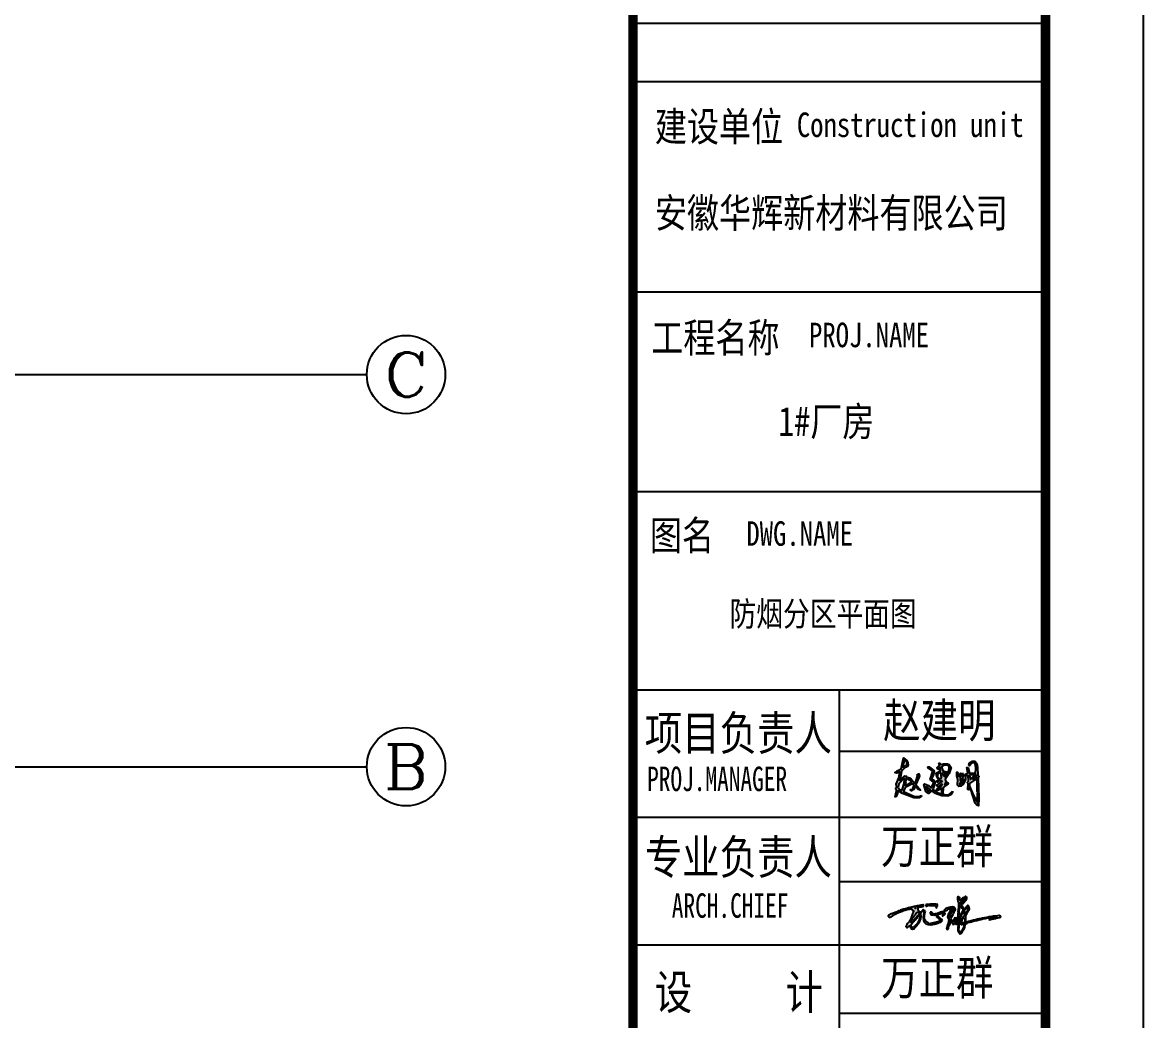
# Model space of a CAD drawing. Extents: x -266287 to 275962, y -324567 to 363765.
# Drawn here: x -94644 to -71765, y -303747 to -283382 of the extents above; entities that cross this region are included whole.
import ezdxf
from ezdxf.enums import TextEntityAlignment as Align

# ---------------------------------------------------------------- set-up
doc = ezdxf.new("R2010")
doc.units = 0
doc.header["$LTSCALE"] = 1000
doc.linetypes.add('LENGSHUI', pattern=[22, 20, -1, 0, -1])
doc.layers.get('0').update_dxf_attribs({"linetype": 'CONTINUOUS'})
for name, color, linetype in [('0-TK', 4, 'CONTINUOUS'), ('00签名', 7, 'LENGSHUI'), ('AXIS', 3, 'CONTINUOUS'), ('AXIS_TEXT', 7, 'CONTINUOUS'), ('PUB_TITLE', 4, 'CONTINUOUS')]:
    doc.layers.add(name, color=color, linetype=linetype)
doc.styles.add('-黑体', font='simhei.ttf', dxfattribs={"width": 0.8})
doc.styles.add('_TCH_AXIS', font='COMPLEX', dxfattribs={"bigfont": 'GBCBIG'})
doc.styles.add('COMPLEX', font='COMPLEX')

# ---------------------------------------------------------------- blocks, each defined once
blk = doc.blocks.new('_AXISO')
blk.add_circle((0, 0), 0.5)
at = {"layer": 'AXIS_TEXT', "style": 'COMPLEX', "width": 1.041667}
blk.add_attdef('A', text='', height=0.56, dxfattribs=at).set_placement((-0.25, -0.28), (0.25, -0.28), align=Align.FIT)
blk = doc.blocks.new('WZQ')
h = blk.add_hatch(color=256)
h.paths.add_polyline_path([(11296, 18321), (11272, 18339), (11273, 18447), (11289, 18516), (11289, 18568), (11289, 18629), (11283, 18671), (11257, 18685), (11245, 18715), (11245, 18745), (11261, 18767), (11293, 18771), (11349, 18773), (11435, 18791), (11561, 18811), (11689, 18819), (11822, 18829), (11930, 18849), (11992, 18879), (12014, 18944), (12003, 18996), (11994, 19030), (11983, 19051), (11962, 19062), (11912, 19056), (11892, 19049), (11839, 19041), (11790, 19023), (11759, 19017), (11723, 19015), (11670, 19005), (11608, 18994), (11569, 18986), (11530, 18975), (11443, 18958), (11427, 18954), (11386, 18954), (11295, 18936), (11271, 18932), (11185, 18915), (11086, 18898), (11047, 18882), (10977, 18871), (10907, 18860), (10823, 18851), (10717, 18827), (10661, 18801), (10599, 18795), (10557, 18778), (10531, 18769), (10455, 18748), (10386, 18735), (10352, 18727), (10220, 18723), (10188, 18691), (10156, 18687), (9976, 18643), (9864, 18619), (9744, 18595), (9543, 18527), (9327, 18471), (9251, 18447), (9179, 18423), (9047, 18387), (8903, 18335), (8771, 18279), (8682, 18243), (8370, 18105), (8273, 18069), (8111, 18040), (7978, 17955), (7864, 17931), (7723, 17875), (7642, 17846), (7553, 17814), (7488, 17778), (7415, 17729), (7371, 17693), (7294, 17664), (7270, 17604), (7261, 17577), (7268, 17542), (7284, 17516), (7295, 17492), (7317, 17467), (7344, 17448), (7412, 17404), (7468, 17395), (7523, 17404), (7639, 17467), (7711, 17515), (7749, 17540), (7826, 17577), (7867, 17620), (7928, 17657), (8002, 17721), (8056, 17762), (8120, 17791), (8204, 17834), (8280, 17872), (8357, 17917), (8417, 17939), (8546, 17985), (8611, 18021), (8657, 18044), (8765, 18093), (8838, 18128), (8916, 18142), (8992, 18171), (9068, 18202), (9170, 18233), (9246, 18258), (9412, 18333), (9471, 18351), (9562, 18372), (9615, 18385), (9669, 18400), (9745, 18435), (9826, 18448), (9865, 18458), (10017, 18479), (10065, 18496), (10130, 18494), (10162, 18519), (10205, 18535), (10244, 18535), (10340, 18562), (10358, 18568), (10396, 18495), (10411, 18465), (10442, 18423), (10466, 18393), (10478, 18371), (10502, 18345), (10536, 18325), (10589, 18304), (10605, 18299), (10649, 18293), (10668, 18293), (10651, 18221), (10645, 18183), (10633, 18146), (10626, 18118), (10614, 18091), (10602, 18059), (10580, 18011), (10567, 17978), (10536, 17911), (10520, 17864), (10465, 17722), (10431, 17648), (10412, 17581), (10393, 17533), (10372, 17496), (10348, 17421), (10345, 17344), (10340, 17312), (10308, 17253), (10284, 17179), (10249, 17128), (10200, 17049), (10167, 16978), (10134, 16936), (10110, 16894), (10077, 16833), (10049, 16786), (9941, 16654), (9842, 16560), (9753, 16419), (9701, 16330), (9654, 16269), (9645, 16208), (9631, 16147), (9734, 16053), (9800, 16010), (9838, 16034), (9870, 16085), (9936, 16123), (10016, 16203), (10059, 16236), (10124, 16259), (10162, 16259), (10186, 16175), (10214, 16081), (10251, 15996), (10280, 15944), (10331, 15869), (10360, 15836), (10435, 15836), (10468, 15818), (10538, 15808), (10703, 15850), (10778, 15897), (10844, 15959), (10938, 16085), (11065, 16189), (11098, 16236), (11145, 16306), (11173, 16363), (11249, 16476), (11291, 16518), (11385, 16659), (11498, 16837), (11559, 16974), (11620, 17195), (11649, 17275), (11672, 17472), (11672, 17557), (11658, 17674), (11634, 17773), (11611, 17886), (11987, 18332), (11987, 18389), (11926, 18389), (11893, 18337), (11762, 18201), (11710, 18130), (11639, 18069), (11573, 18013), (11545, 18039), (11507, 18108), (11485, 18141), (11430, 18202), (11388, 18251), (11355, 18271), (11309, 18304)])
h.paths.add_polyline_path([(10874, 18586), (10854, 18607), (10839, 18647), (10829, 18673), (10863, 18686), (10905, 18691), (10937, 18667), (10935, 18637), (10927, 18614), (10918, 18593)], flags=16)
h.paths.add_polyline_path([(11115, 18044), (11200, 18096), (11284, 18103), (11327, 18035), (11379, 17934), (11401, 17891), (11405, 17862), (11395, 17810), (11320, 17712), (11255, 17657), (11203, 17576), (11037, 17419), (10998, 17354), (10861, 17211), (10724, 17078), (10665, 17003), (10643, 16974), (10509, 16843), (10444, 16762), (10366, 16687), (10340, 16677), (10324, 16688), (10327, 16707), (10330, 16785), (10362, 16866), (10388, 16928), (10408, 16990), (10454, 17071), (10483, 17153), (10584, 17306), (10626, 17403), (10708, 17472), (10760, 17559), (10812, 17647), (10844, 17664), (10962, 17804), (11063, 17976)], flags=16)
h.paths.add_polyline_path([(11421, 17667), (11439, 17667), (11472, 17601), (11498, 17479), (11491, 17331), (11428, 17110), (11391, 16984), (11299, 16793), (11195, 16623), (11129, 16527), (11051, 16390), (10955, 16317), (10867, 16210), (10701, 16110), (10597, 16040), (10497, 16010), (10427, 16051), (10412, 16103), (10398, 16158), (10350, 16235), (10335, 16306), (10298, 16365), (10346, 16424), (10409, 16516), (10520, 16630), (10612, 16730), (10719, 16852), (10833, 16988), (10926, 17091), (10992, 17147), (11018, 17206), (11133, 17287), (11166, 17372), (11225, 17431), (11273, 17505), (11358, 17586)], flags=16)
h.paths.add_polyline_path([(12180, 17834), (12190, 17952), (12226, 18065), (12244, 18165), (12216, 18281), (12211, 18280), (12111, 18244), (12053, 18136), (12028, 18032), (12028, 17895), (11995, 17812), (11985, 17647), (11954, 17431), (11954, 17318), (11976, 17205), (11995, 17028), (12026, 16806), (12149, 16684), (12235, 16589), (12321, 16525), (12475, 16453), (12602, 16425), (12752, 16412), (12919, 16407), (13006, 16389), (13214, 16425), (13350, 16453), (13454, 16471), (13668, 16525), (13781, 16552), (13926, 16593), (14116, 16693), (14311, 16756), (14425, 16824), (14534, 16915), (14511, 17005), (14398, 17123), (14275, 17232), (14148, 17354), (14080, 17418), (13989, 17486), (13921, 17544), (13813, 17608), (13754, 17608), (13835, 17708), (13985, 17775), (14062, 17839), (14184, 17875), (14348, 17943), (14547, 17952), (14656, 17961), (14724, 17961), (14701, 17902), (14656, 17866), (14606, 17825), (14574, 17771), (14497, 17708), (14484, 17640), (14547, 17581), (14620, 17544), (14683, 17626), (14815, 17717), (14846, 17780), (14887, 17875), (14892, 17961), (14774, 18088), (14715, 18165), (14629, 18188), (14420, 18129), (14252, 18061), (14180, 18043), (13953, 17957), (13872, 17911), (13613, 17852), (13522, 17816), (13445, 17830), (13323, 17862), (13182, 17948), (13124, 18047), (13001, 18097), (12910, 18097), (12897, 18043), (12897, 17948), (12938, 17839), (12974, 17744), (13078, 17703), (13151, 17703), (13223, 17717), (13287, 17712), (13386, 17698), (13495, 17712), (13577, 17708), (13645, 17703), (13677, 17658), (13699, 17558), (13790, 17490), (13876, 17372), (13953, 17268), (14026, 17223), (14107, 17155), (14180, 17110), (14230, 17064), (14284, 16983), (14293, 16915), (14275, 16874), (14062, 16833), (13931, 16801), (13858, 16801), (13677, 16752), (13318, 16652), (13133, 16598), (13051, 16575), (12960, 16543), (12833, 16530), (12752, 16521), (12670, 16589), (12579, 16675), (12471, 16724), (12366, 16811), (12316, 16865), (12212, 17010), (12194, 17046), (12108, 17200), (12094, 17313), (12112, 17467), (12112, 17649), (12144, 17735)])
h.paths.add_polyline_path([(13906, 19102), (13861, 19120), (13760, 19117), (13689, 19138), (13596, 19167), (13519, 19164), (13457, 19161), (13252, 19173), (13165, 19164), (13028, 19141), (12945, 19141), (12853, 19129), (12722, 19126), (12594, 19126), (12529, 19114), (12484, 19099), (12428, 19093), (12359, 19093), (12312, 19079), (12273, 19062), (12290, 18957), (12317, 18896), (12417, 18896), (12484, 18940), (12528, 18962), (12583, 18974), (12667, 19001), (12750, 19001), (12844, 18968), (12966, 18974), (13127, 18974), (13282, 18974), (13476, 18968), (13598, 18968), (13642, 18907), (13670, 18785), (13675, 18691), (13675, 18658), (13682, 18631), (13735, 18667), (13771, 18714), (13795, 18799), (13850, 18852), (13870, 18906), (13882, 19001)])
h.paths.add_polyline_path([(16098, 18038), (16129, 18100), (16150, 18163), (16197, 18303), (16266, 18420), (16256, 18554), (16209, 18671), (16092, 18741), (15931, 18781), (15780, 18771), (15606, 18741), (15495, 18714), (15408, 18694), (15328, 18678), (15247, 18651), (15013, 18580), (14949, 18510), (14852, 18426), (14758, 18346), (14721, 18314), (14717, 18259), (14747, 18229), (14824, 18211), (14884, 18250), (15017, 18293), (15112, 18357), (15202, 18391), (15322, 18469), (15579, 18550), (15656, 18571), (15836, 18576), (15939, 18576), (16051, 18597), (16137, 18567), (16137, 18430), (16094, 18323), (16051, 18156), (15991, 18070), (15939, 18061), (15927, 18134), (15961, 18199), (15978, 18233), (15918, 18314), (15832, 18361), (15742, 18396), (15661, 18374), (15562, 18306), (15519, 18233), (15463, 18113), (15429, 18040), (15377, 17907), (15309, 17779), (15253, 17581), (15232, 17414), (15296, 17213), (15360, 17149), (15450, 17157), (15455, 17114), (15371, 16861), (15356, 16740), (15288, 16589), (15273, 16498), (15227, 16362), (15167, 16203), (15159, 16143), (15106, 16022), (15076, 15871), (15121, 15788), (15250, 15735), (15295, 15818), (15348, 15946), (15371, 16067), (15424, 16234), (15484, 16385), (15560, 16521), (15613, 16627), (15651, 16717), (15711, 16808), (15764, 16838), (15832, 16672), (15870, 16566), (15923, 16453), (16044, 16438), (16089, 16559), (16173, 16732), (16195, 16838), (16271, 17080), (16347, 17080), (16347, 16967), (16339, 16740), (16339, 16619), (16347, 16460), (16452, 16460), (16543, 16483), (16558, 16717), (16558, 16853), (16566, 16929), (16634, 17057), (16672, 17216), (16672, 17299), (16672, 17495), (16725, 17601), (16747, 17745), (16760, 17911), (16769, 18101), (16769, 18261), (16799, 18368), (16803, 18475), (16803, 18572), (16833, 18669), (16818, 18752), (16828, 18927), (16927, 18921), (17067, 18761), (17147, 18621), (17214, 18535), (17257, 18437), (17300, 18370), (17317, 18350), (17317, 18321), (17291, 18255), (17187, 18107), (17111, 18028), (17039, 17854), (16936, 17648), (16881, 17489), (16802, 17216), (16737, 16974), (16706, 16876), (16718, 16832), (16701, 16760), (16690, 16659), (16667, 16570), (16651, 16448), (16645, 16342), (16634, 16237), (16612, 16053), (16606, 15870), (16595, 15736), (16595, 15597), (16601, 15541), (16651, 15469), (16701, 15380), (16745, 15313), (16807, 15219), (16896, 15191), (16985, 15202), (17035, 15241), (17118, 15297), (17180, 15375), (17230, 15491), (17252, 15536), (17308, 15675), (17391, 15792), (17486, 15931), (17519, 16048), (17553, 16181), (17592, 16337), (17619, 16437), (17669, 16509), (17855, 16627), (18010, 16697), (18220, 16760), (18297, 16802), (18444, 16795), (18514, 16837), (18851, 16914), (19140, 16985), (19438, 17056), (19679, 17098), (19955, 17176), (20330, 17247), (20486, 17282), (20706, 17324), (20769, 17324), (20986, 17388), (21315, 17424), (21457, 17459), (21612, 17459), (21789, 17473), (21747, 17402), (21669, 17360), (21485, 17289), (21173, 17183), (21032, 17126), (20805, 17048), (21676, 17218), (21867, 17303), (21952, 17303), (22186, 17367), (22271, 17388), (22370, 17459), (22328, 17565), (22165, 17629), (22087, 17650), (21740, 17551), (21534, 17551), (21363, 17550), (21173, 17508), (20982, 17473), (20840, 17452), (20784, 17445), (20479, 17381), (20238, 17324), (20175, 17324), (19912, 17268), (19792, 17225), (19452, 17169), (19240, 17133), (18978, 17048), (18687, 16999), (18397, 16942), (18198, 16879), (18021, 16829), (17745, 16758), (17667, 16737), (17681, 16886), (17674, 17112), (17674, 17232), (17688, 17480), (17660, 17615), (17653, 17692), (17788, 17870), (17839, 17984), (17902, 18086), (18004, 18228), (18101, 18330), (18152, 18523), (18141, 18652), (18119, 18725), (18079, 18849), (18021, 18944), (17966, 18984), (17915, 18969), (17875, 18951), (17845, 18915), (17718, 18813), (17659, 18736), (17641, 18670), (17520, 18583), (17477, 18513), (17447, 18495), (17414, 18601), (17371, 18674), (17334, 18725), (17298, 18783), (17265, 18842), (17199, 18926), (17141, 18999), (17075, 19053), (17031, 19086), (17130, 19148), (17170, 19199), (17305, 19265), (17407, 19331), (17487, 19407), (17502, 19473), (17737, 19711), (17801, 19871), (17824, 20009), (17812, 20089), (17697, 20181), (17606, 20181), (17525, 20135), (17405, 20072), (17227, 19974), (17066, 19820), (16992, 19745), (16894, 19699), (16825, 19671), (16814, 19825), (16843, 19951), (16871, 20049), (16751, 20146), (16636, 20123), (16579, 20095), (16550, 19986), (16550, 19871), (16556, 19768), (16596, 19665), (16665, 19407), (16705, 19350), (16688, 18776), (16665, 18450), (16613, 18175), (16642, 18008), (16585, 17888), (16585, 17716), (16585, 17493), (16573, 17349), (16533, 17212), (16504, 17143), (16424, 17235), (16378, 17275), (16258, 17315), (16158, 17276), (16110, 17171), (16053, 17114), (16012, 16928), (15988, 16863), (15923, 16936), (15826, 17017), (15745, 16985), (15680, 16928), (15591, 16863), (15542, 16782), (15607, 16985), (15680, 17179), (15729, 17333), (15769, 17406), (15899, 17617), (15972, 17787), (15967, 17855), (16051, 17954)])
h.paths.add_polyline_path([(15710, 17994), (15702, 17894), (15679, 17829), (15663, 17749), (15644, 17676), (15629, 17611), (15602, 17546), (15587, 17499), (15560, 17415), (15475, 17388), (15464, 17434), (15445, 17519), (15445, 17580), (15456, 17626), (15475, 17733), (15491, 17795), (15514, 17860), (15529, 17937), (15548, 17987), (15568, 18036), (15594, 18075), (15629, 18125), (15690, 18155), (15721, 18182), (15721, 18148), (15710, 18063)], flags=16)
h.paths.add_polyline_path([(17009, 17527), (17044, 17615), (17092, 17738), (17229, 18006), (17295, 18137), (17387, 18190), (17422, 18089), (17457, 17997), (17484, 17918), (17501, 17821), (17519, 17729), (17479, 17650), (17378, 17505), (17308, 17400), (17233, 17290), (17136, 17224), (17088, 17123), (17031, 17035), (16996, 16965), (16908, 16846), (16851, 16675), (16899, 16539), (16996, 16451), (17119, 16399), (17211, 16412), (17303, 16442), (17404, 16478), (17494, 16473), (17491, 16427), (17484, 16360), (17456, 16242), (17438, 16161), (17388, 16065), (17301, 15891), (17240, 15786), (17163, 15620), (17108, 15565), (17019, 15493), (16958, 15421), (16903, 15371), (16842, 15421), (16786, 15493), (16759, 15587), (16698, 15681), (16703, 15759), (16723, 16043), (16741, 16166), (16736, 16254), (16789, 16640), (16785, 16754), (16824, 16873), (16824, 16952), (16868, 17119), (16921, 17277), (16961, 17417)], flags=16)
h.paths.add_polyline_path([(16830, 19236), (16863, 19328), (16930, 19391), (17023, 19466), (17086, 19521), (17119, 19567), (17182, 19655), (17283, 19802), (17388, 19852), (17489, 19928), (17556, 19966), (17590, 19987), (17657, 19987), (17657, 19911), (17623, 19840), (17585, 19806), (17510, 19747), (17426, 19672), (17376, 19584), (17338, 19521), (17266, 19441), (17220, 19391), (17166, 19340), (17082, 19299), (17019, 19265), (16947, 19244), (16897, 19215)], flags=16)
h.paths.add_polyline_path([(17237, 17145), (17369, 17220), (17418, 17259), (17497, 17250), (17541, 17237), (17541, 17154), (17558, 17070), (17558, 16987), (17558, 16899), (17558, 16816), (17545, 16767), (17527, 16710), (17484, 16666), (17369, 16640), (17207, 16640), (17088, 16640), (17057, 16684), (17084, 16816), (17119, 16877), (17163, 16965), (17198, 17066)], flags=16)
h.paths.add_polyline_path([(17523, 18232), (17512, 18320), (17559, 18429), (17606, 18501), (17663, 18548), (17751, 18626), (17818, 18693), (17865, 18714), (17937, 18631), (17937, 18522), (17922, 18470), (17911, 18403), (17880, 18310), (17844, 18242), (17808, 18170), (17787, 18097), (17751, 18040), (17673, 17937), (17621, 17905), (17582, 17970), (17595, 18071), (17548, 18180)], flags=16)
for p, q in [((12053, 18136), (12028, 18032)), ((12111, 18244), (12053, 18136)), ((12211, 18280), (12111, 18244)), ((12190, 17952), (12226, 18065)), ((12244, 18165), (12216, 18281)), ((12226, 18065), (12244, 18165)), ((12312, 19079), (12273, 19062)), ((12273, 19062), (12290, 18957)), ((12290, 18957), (12317, 18896)), ((12359, 19093), (12312, 19079)), ((12317, 18896), (12417, 18896)), ((12428, 19093), (12359, 19093)), ((12417, 18896), (12484, 18940)), ((12484, 19099), (12428, 19093)), ((12529, 19114), (12484, 19099)), ((12484, 18940), (12528, 18962)), ((12528, 18962), (12583, 18974)), ((12594, 19126), (12529, 19114)), ((12583, 18974), (12667, 19001)), ((12722, 19126), (12594, 19126)), ((12667, 19001), (12750, 19001)), ((12853, 19129), (12722, 19126)), ((12750, 19001), (12844, 18968)), ((12844, 18968), (12966, 18974)), ((12945, 19141), (12853, 19129)), ((12910, 18097), (12897, 18043)), ((13001, 18097), (12910, 18097)), ((13028, 19141), (12945, 19141)), ((12966, 18974), (13127, 18974)), ((13124, 18047), (13001, 18097)), ((13165, 19164), (13028, 19141)), ((13127, 18974), (13282, 18974)), ((13252, 19173), (13165, 19164)), ((13457, 19161), (13252, 19173)), ((13282, 18974), (13476, 18968)), ((13519, 19164), (13457, 19161)), ((13476, 18968), (13598, 18968)), ((13596, 19167), (13519, 19164)), ((13689, 19138), (13596, 19167)), ((13598, 18968), (13642, 18907)), ((13642, 18907), (13670, 18785)), ((13670, 18785), (13675, 18691)), ((13675, 18691), (13675, 18658)), ((13675, 18658), (13682, 18631)), ((13682, 18631), (13735, 18667)), ((13760, 19117), (13689, 19138)), ((13735, 18667), (13771, 18714)), ((13861, 19120), (13760, 19117)), ((13771, 18714), (13795, 18799)), ((13795, 18799), (13850, 18852)), ((13850, 18852), (13870, 18906)), ((13906, 19102), (13861, 19120)), ((13870, 18906), (13882, 19001)), ((13882, 19001), (13906, 19102)), ((14252, 18061), (14180, 18043)), ((14420, 18129), (14252, 18061)), ((14629, 18188), (14420, 18129)), ((14715, 18165), (14629, 18188)), ((14774, 18088), (14715, 18165)), ((14715, 18165), (14715, 18165)), ((14892, 17961), (14774, 18088)), ((11985, 17647), (11954, 17431)), ((11954, 17431), (11954, 17318)), ((11954, 17318), (11976, 17205)), ((11976, 17205), (11995, 17028)), ((11995, 17812), (11985, 17647)), ((12028, 17895), (11995, 17812)), ((11995, 17028), (12026, 16806)), ((12026, 16806), (12149, 16684)), ((12028, 18032), (12028, 17895)), ((12094, 17313), (12112, 17467)), ((12108, 17200), (12094, 17313)), ((12194, 17046), (12108, 17200)), ((12112, 17649), (12144, 17735)), ((12112, 17467), (12112, 17649)), ((12144, 17735), (12180, 17834)), ((12149, 16684), (12235, 16589)), ((12180, 17834), (12190, 17952)), ((12212, 17010), (12194, 17046)), ((12316, 16865), (12212, 17010)), ((12235, 16589), (12321, 16525)), ((12366, 16811), (12316, 16865)), ((12471, 16724), (12366, 16811)), ((12579, 16675), (12471, 16724)), ((12670, 16589), (12579, 16675)), ((12752, 16521), (12670, 16589)), ((12897, 18043), (12897, 17948)), ((12897, 17948), (12938, 17839)), ((12938, 17839), (12974, 17744)), ((13051, 16575), (12960, 16543)), ((12974, 17744), (13078, 17703)), ((13133, 16598), (13051, 16575)), ((13078, 17703), (13151, 17703)), ((13182, 17948), (13124, 18047)), ((13318, 16652), (13133, 16598)), ((13151, 17703), (13223, 17717)), ((13323, 17862), (13182, 17948)), ((13223, 17717), (13287, 17712)), ((13287, 17712), (13386, 17698)), ((13677, 16752), (13318, 16652)), ((13445, 17830), (13323, 17862)), ((13386, 17698), (13495, 17712)), ((13522, 17816), (13445, 17830)), ((13495, 17712), (13577, 17708)), ((13613, 17852), (13522, 17816)), ((13577, 17708), (13645, 17703)), ((13872, 17911), (13613, 17852)), ((13645, 17703), (13677, 17658)), ((13668, 16525), (13781, 16552)), ((13677, 17658), (13699, 17558)), ((13858, 16801), (13677, 16752)), ((13699, 17558), (13790, 17490)), ((13754, 17608), (13835, 17708)), ((13813, 17608), (13754, 17608)), ((13781, 16552), (13926, 16593)), ((13790, 17490), (13876, 17372)), ((13921, 17544), (13813, 17608)), ((13835, 17708), (13985, 17775)), ((13931, 16801), (13858, 16801)), ((13858, 16801), (13858, 16801)), ((13953, 17957), (13872, 17911)), ((13876, 17372), (13953, 17268)), ((13989, 17486), (13921, 17544)), ((13926, 16593), (14116, 16693)), ((14062, 16833), (13931, 16801)), ((14180, 18043), (13953, 17957)), ((13953, 17268), (14026, 17223)), ((13985, 17775), (14062, 17839)), ((14080, 17418), (13989, 17486)), ((14026, 17223), (14107, 17155)), ((14062, 17839), (14184, 17875)), ((14275, 16874), (14062, 16833)), ((14148, 17354), (14080, 17418)), ((14107, 17155), (14180, 17110)), ((14116, 16693), (14311, 16756)), ((14275, 17232), (14148, 17354)), ((14180, 17110), (14230, 17064)), ((14184, 17875), (14348, 17943)), ((14230, 17064), (14284, 16983)), ((14398, 17123), (14275, 17232)), ((14293, 16915), (14275, 16874)), ((14284, 16983), (14293, 16915)), ((14311, 16756), (14425, 16824)), ((14348, 17943), (14547, 17952)), ((14511, 17005), (14398, 17123)), ((14425, 16824), (14534, 16915)), ((14497, 17708), (14484, 17640)), ((14484, 17640), (14547, 17581)), ((14574, 17771), (14497, 17708)), ((14534, 16915), (14511, 17005)), ((14547, 17952), (14656, 17961)), ((14547, 17581), (14620, 17544)), ((14606, 17825), (14574, 17771)), ((14574, 17771), (14574, 17771)), ((14656, 17866), (14606, 17825)), ((14620, 17544), (14683, 17626)), ((14656, 17961), (14724, 17961)), ((14701, 17902), (14656, 17866)), ((14683, 17626), (14815, 17717)), ((14724, 17961), (14701, 17902)), ((14815, 17717), (14846, 17780)), ((14846, 17780), (14887, 17875)), ((14887, 17875), (14892, 17961)), ((12321, 16525), (12475, 16453)), ((12475, 16453), (12602, 16425)), ((12602, 16425), (12752, 16412)), ((12833, 16530), (12752, 16521)), ((12752, 16412), (12919, 16407)), ((12960, 16543), (12833, 16530)), ((12919, 16407), (13006, 16389)), ((13006, 16389), (13214, 16425)), ((13214, 16425), (13350, 16453)), ((13350, 16453), (13454, 16471)), ((13454, 16471), (13668, 16525))]:
    blk.add_line(p, q)
for points in [[(14721, 18314), (14717, 18259), (14747, 18229), (14824, 18211), (14884, 18250), (15017, 18293), (15112, 18357), (15202, 18391), (15322, 18469), (15579, 18550), (15656, 18571), (15836, 18576), (15939, 18576), (16051, 18597), (16137, 18567), (16137, 18430), (16094, 18323), (16051, 18156), (15991, 18070), (15939, 18061), (15927, 18134), (15961, 18199), (15978, 18233), (15918, 18314), (15832, 18361), (15742, 18396), (15661, 18374), (15562, 18306), (15519, 18233), (15463, 18113), (15429, 18040), (15377, 17907), (15309, 17779), (15253, 17581), (15232, 17414), (15296, 17213), (15360, 17149), (15450, 17157), (15455, 17114), (15371, 16861), (15356, 16740), (15288, 16589), (15273, 16498), (15227, 16362), (15167, 16203), (15159, 16143), (15106, 16022), (15076, 15871), (15121, 15788), (15250, 15735), (15295, 15818), (15348, 15946), (15371, 16067), (15424, 16234), (15484, 16385), (15560, 16521), (15613, 16627), (15651, 16717), (15711, 16808), (15764, 16838), (15832, 16672), (15870, 16566), (15923, 16453), (16044, 16438), (16089, 16559), (16173, 16732), (16195, 16838), (16271, 17080), (16347, 17080), (16347, 16967), (16339, 16740), (16339, 16619), (16347, 16460), (16452, 16460), (16543, 16483), (16543, 16483), (16558, 16717), (16558, 16853), (16566, 16929), (16634, 17057), (16672, 17216), (16672, 17299), (16672, 17495), (16725, 17601), (16747, 17745), (16760, 17911), (16769, 18101), (16769, 18261), (16799, 18368), (16803, 18475), (16803, 18572), (16833, 18669), (16818, 18752), (16828, 18927), (16927, 18921), (17067, 18761), (17147, 18621), (17214, 18535), (17257, 18437), (17300, 18370), (17300, 18370), (17300, 18370), (17317, 18350), (17317, 18321), (17291, 18255), (17187, 18107), (17111, 18028), (17039, 17854), (16936, 17648), (16881, 17489), (16802, 17216), (16737, 16974), (16706, 16876), (16718, 16832), (16701, 16760), (16690, 16659), (16667, 16570), (16651, 16448), (16645, 16342), (16634, 16237), (16612, 16053), (16612, 16053), (16606, 15870), (16595, 15736), (16595, 15597), (16601, 15541), (16651, 15469), (16701, 15380), (16745, 15313), (16807, 15219), (16896, 15191), (16985, 15202), (17035, 15241), (17118, 15297), (17180, 15375), (17230, 15491), (17252, 15536), (17308, 15675), (17391, 15792), (17486, 15931), (17519, 16048), (17553, 16181), (17592, 16337), (17619, 16437), (17669, 16509), (17855, 16627), (18010, 16697), (18220, 16760), (18297, 16802), (18444, 16795), (18514, 16837), (18851, 16914), (19140, 16985), (19438, 17056), (19679, 17098), (19955, 17176), (20330, 17247), (20486, 17282), (20706, 17324), (20769, 17324), (20986, 17388), (21315, 17424), (21457, 17459), (21612, 17459), (21612, 17459), (21789, 17473), (21789, 17473), (21789, 17473), (21747, 17402), (21669, 17360), (21485, 17289), (21173, 17183), (21032, 17126), (20805, 17048), (20805, 17048), (21676, 17218), (21867, 17303), (21952, 17303), (22186, 17367), (22271, 17388), (22370, 17459), (22328, 17565), (22328, 17565), (22165, 17629), (22087, 17650), (21740, 17551), (21534, 17551), (21363, 17550), (21173, 17508), (20982, 17473), (20840, 17452), (20784, 17445), (20479, 17381), (20238, 17324), (20175, 17324), (19912, 17268), (19792, 17225), (19452, 17169), (19240, 17133), (18978, 17048), (18687, 16999), (18397, 16942), (18198, 16879), (18021, 16829), (17745, 16758), (17667, 16737), (17681, 16886), (17674, 17112), (17674, 17232), (17688, 17480), (17660, 17615), (17653, 17692), (17788, 17870), (17839, 17984), (17902, 18086), (18004, 18228), (18101, 18330), (18152, 18523), (18141, 18652), (18119, 18725), (18079, 18849), (18021, 18944), (17966, 18984), (17915, 18969), (17875, 18951), (17845, 18915), (17718, 18813), (17659, 18736), (17641, 18670), (17520, 18583), (17477, 18513), (17447, 18495), (17414, 18601), (17371, 18674), (17334, 18725), (17298, 18783), (17265, 18842), (17199, 18926), (17141, 18999), (17075, 19053), (17031, 19086), (17130, 19148), (17170, 19199), (17305, 19265), (17407, 19331), (17487, 19407), (17502, 19473), (17737, 19711), (17801, 19871), (17824, 20009), (17812, 20089), (17697, 20181), (17606, 20181), (17525, 20135), (17405, 20072), (17227, 19974), (17066, 19820), (16992, 19745), (16894, 19699), (16825, 19671), (16814, 19825), (16843, 19951), (16871, 20049), (16751, 20146), (16636, 20123), (16579, 20095), (16550, 19986), (16550, 19871), (16556, 19768), (16596, 19665), (16665, 19407), (16705, 19350), (16688, 18776), (16665, 18450), (16613, 18175), (16642, 18008), (16585, 17888), (16585, 17716), (16585, 17493), (16573, 17349), (16533, 17212), (16504, 17143), (16424, 17235), (16378, 17275), (16258, 17315), (16158, 17276), (16110, 17171), (16053, 17114), (16012, 16928), (15988, 16863), (15923, 16936), (15923, 16936), (15826, 17017), (15745, 16985), (15680, 16928), (15591, 16863), (15542, 16782), (15607, 16985), (15680, 17179), (15729, 17333), (15769, 17406), (15899, 17617), (15972, 17787), (15967, 17855), (16051, 17954), (16098, 18038), (16129, 18100), (16150, 18163), (16197, 18303), (16266, 18420), (16256, 18554), (16209, 18671), (16092, 18741), (15931, 18781), (15780, 18771), (15606, 18741), (15495, 18714), (15408, 18694), (15328, 18678), (15247, 18651), (15013, 18580), (14949, 18510), (14852, 18426), (14758, 18346), (14721, 18314)], [(16830, 19236), (16863, 19328), (16930, 19391), (17023, 19466), (17086, 19521), (17119, 19567), (17182, 19655), (17283, 19802), (17388, 19852), (17489, 19928), (17556, 19966), (17590, 19987), (17657, 19987), (17657, 19911), (17623, 19840), (17585, 19806), (17510, 19747), (17426, 19672), (17376, 19584), (17338, 19521), (17266, 19441), (17220, 19391), (17166, 19340), (17082, 19299), (17019, 19265), (16947, 19244), (16897, 19215), (16830, 19236)], [(7261, 17577), (7268, 17542), (7284, 17516), (7295, 17492), (7317, 17467), (7344, 17448), (7412, 17404), (7468, 17395), (7523, 17404), (7639, 17467), (7711, 17515), (7749, 17540), (7826, 17577), (7867, 17620), (7928, 17657), (8002, 17721), (8056, 17762), (8120, 17791), (8204, 17834), (8280, 17872), (8357, 17917), (8417, 17939), (8546, 17985), (8611, 18021), (8657, 18044), (8765, 18093), (8838, 18128), (8916, 18142), (8992, 18171), (9068, 18202), (9170, 18233), (9246, 18258), (9412, 18333), (9471, 18351), (9562, 18372), (9615, 18385), (9669, 18400), (9745, 18435), (9826, 18448), (9865, 18458), (10017, 18479), (10065, 18496), (10130, 18494), (10162, 18519), (10205, 18535), (10244, 18535), (10340, 18562), (10358, 18568), (10396, 18495), (10411, 18465), (10442, 18423), (10466, 18393), (10478, 18371), (10502, 18345), (10536, 18325), (10589, 18304), (10605, 18299), (10649, 18293), (10668, 18293), (10651, 18221), (10645, 18183), (10633, 18146), (10626, 18118), (10614, 18091), (10602, 18059), (10580, 18011), (10567, 17978), (10536, 17911), (10520, 17864), (10465, 17722), (10431, 17648), (10412, 17581), (10393, 17533), (10372, 17496), (10348, 17421), (10345, 17344), (10340, 17312), (10308, 17253), (10284, 17179), (10249, 17128), (10200, 17049), (10167, 16978), (10134, 16936), (10110, 16894), (10077, 16833), (10049, 16786), (9941, 16654), (9842, 16560), (9753, 16419), (9701, 16330), (9654, 16269), (9645, 16208), (9631, 16147), (9734, 16053), (9800, 16010), (9838, 16034), (9870, 16085), (9936, 16123), (10016, 16203), (10059, 16236), (10124, 16259), (10162, 16259), (10186, 16175), (10214, 16081), (10251, 15996), (10280, 15944), (10331, 15869), (10360, 15836), (10435, 15836), (10468, 15818), (10538, 15808), (10703, 15850), (10778, 15897), (10844, 15959), (10938, 16085), (11065, 16189), (11098, 16236), (11145, 16306), (11173, 16363), (11249, 16476), (11291, 16518), (11385, 16659), (11498, 16837), (11559, 16974), (11620, 17195), (11649, 17275), (11672, 17472), (11672, 17557), (11658, 17674), (11634, 17773), (11611, 17886), (11987, 18332), (11987, 18389), (11926, 18389), (11893, 18337), (11762, 18201), (11710, 18130), (11710, 18130), (11639, 18069), (11573, 18013), (11545, 18039), (11507, 18108), (11485, 18141), (11430, 18202), (11388, 18251), (11355, 18271), (11309, 18304), (11296, 18321), (11272, 18339), (11273, 18447), (11289, 18516), (11289, 18568), (11289, 18629), (11283, 18671), (11257, 18685), (11245, 18715), (11245, 18745), (11261, 18767), (11293, 18771), (11349, 18773), (11435, 18791), (11561, 18811), (11689, 18819), (11689, 18819), (11822, 18829), (11930, 18849), (11992, 18879), (12014, 18944), (12003, 18996), (11994, 19030), (11983, 19051), (11962, 19062), (11912, 19056), (11892, 19049), (11839, 19041), (11790, 19023), (11759, 19017), (11723, 19015), (11670, 19005), (11608, 18994), (11569, 18986), (11530, 18975), (11443, 18958), (11427, 18954), (11386, 18954), (11295, 18936), (11271, 18932), (11185, 18915), (11086, 18898), (11047, 18882), (10977, 18871), (10907, 18860), (10823, 18851), (10717, 18827), (10661, 18801), (10599, 18795), (10557, 18778), (10531, 18769), (10455, 18748), (10386, 18735), (10352, 18727), (10220, 18723), (10188, 18691), (10156, 18687), (9976, 18643), (9864, 18619), (9744, 18595), (9543, 18527), (9327, 18471), (9251, 18447), (9179, 18423), (9047, 18387), (8903, 18335), (8771, 18279), (8682, 18243), (8370, 18105), (8273, 18069), (8273, 18069), (8111, 18040), (7978, 17955), (7864, 17931), (7723, 17875), (7642, 17846), (7553, 17814), (7488, 17778), (7415, 17729), (7371, 17693), (7294, 17664), (7270, 17604), (7261, 17577)], [(10327, 16707), (10330, 16785), (10362, 16866), (10388, 16928), (10408, 16990), (10454, 17071), (10483, 17153), (10584, 17306), (10626, 17403), (10708, 17472), (10760, 17559), (10812, 17647), (10844, 17664), (10962, 17804), (11063, 17976), (11115, 18044), (11200, 18096), (11284, 18103), (11327, 18035), (11379, 17934), (11401, 17891), (11405, 17862), (11395, 17810), (11320, 17712), (11255, 17657), (11203, 17576), (11037, 17419), (10998, 17354), (10861, 17211), (10724, 17078), (10665, 17003), (10643, 16974), (10509, 16843), (10444, 16762), (10366, 16687), (10340, 16677), (10324, 16688), (10327, 16707)], [(10829, 18673), (10863, 18686), (10905, 18691), (10905, 18691), (10937, 18667), (10935, 18637), (10927, 18614), (10918, 18593), (10918, 18593), (10874, 18586), (10854, 18607), (10839, 18647), (10829, 18673)], [(15690, 18155), (15629, 18125), (15594, 18075), (15568, 18036), (15548, 17987), (15529, 17937), (15514, 17860), (15491, 17795), (15475, 17733), (15456, 17626), (15445, 17580), (15445, 17519), (15464, 17434), (15475, 17388), (15560, 17415), (15560, 17415), (15587, 17499), (15602, 17546), (15629, 17611), (15644, 17676), (15663, 17749), (15679, 17829), (15702, 17894), (15710, 17994), (15710, 18063), (15721, 18148), (15721, 18182), (15690, 18155)], [(17494, 16473), (17404, 16478), (17303, 16442), (17211, 16412), (17119, 16399), (16996, 16451), (16899, 16539), (16851, 16675), (16908, 16846), (16996, 16965), (17031, 17035), (17088, 17123), (17136, 17224), (17233, 17290), (17308, 17400), (17378, 17505), (17479, 17650), (17519, 17729), (17501, 17821), (17484, 17918), (17457, 17997), (17422, 18089), (17387, 18190), (17387, 18190), (17295, 18137), (17229, 18006), (17092, 17738), (17044, 17615), (17009, 17527), (16961, 17417), (16921, 17277), (16868, 17119), (16824, 16952), (16824, 16873), (16785, 16754), (16789, 16640), (16736, 16254), (16741, 16166), (16723, 16043), (16703, 15759), (16698, 15681), (16759, 15587), (16786, 15493), (16842, 15421), (16842, 15421), (16903, 15371), (16958, 15421), (17019, 15493), (17108, 15565), (17163, 15620), (17240, 15786), (17301, 15891), (17388, 16065), (17438, 16161), (17456, 16242), (17484, 16360), (17491, 16427), (17494, 16473)], [(17512, 18320), (17559, 18429), (17606, 18501), (17663, 18548), (17751, 18626), (17818, 18693), (17865, 18714), (17865, 18714), (17937, 18631), (17937, 18631), (17937, 18522), (17922, 18470), (17911, 18403), (17880, 18310), (17844, 18242), (17808, 18170), (17787, 18097), (17751, 18040), (17751, 18040), (17673, 17937), (17673, 17937), (17621, 17905), (17582, 17970), (17595, 18071), (17548, 18180), (17523, 18232), (17512, 18320), (17512, 18320)], [(10298, 16365), (10346, 16424), (10409, 16516), (10520, 16630), (10612, 16730), (10719, 16852), (10833, 16988), (10926, 17091), (10992, 17147), (11018, 17206), (11133, 17287), (11166, 17372), (11225, 17431), (11273, 17505), (11358, 17586), (11421, 17667), (11439, 17667), (11472, 17601), (11498, 17479), (11491, 17331), (11428, 17110), (11391, 16984), (11299, 16793), (11195, 16623), (11129, 16527), (11051, 16390), (10955, 16317), (10867, 16210), (10701, 16110), (10597, 16040), (10497, 16010), (10427, 16051), (10412, 16103), (10398, 16158), (10350, 16235), (10335, 16306), (10298, 16365)], [(17418, 17259), (17497, 17250), (17541, 17237), (17541, 17154), (17558, 17070), (17558, 16987), (17558, 16899), (17558, 16816), (17545, 16767), (17527, 16710), (17484, 16666), (17369, 16640), (17207, 16640), (17088, 16640), (17057, 16684), (17084, 16816), (17119, 16877), (17163, 16965), (17198, 17066), (17237, 17145), (17369, 17220), (17418, 17259)]]:
    blk.add_lwpolyline(points)

msp = doc.modelspace()

# ---------------------------------------------------------------- hatches: boundary and pattern name
at = {"layer": '00签名', "linetype": 'Continuous'}
h = msp.add_hatch(color=256, dxfattribs=at)
h.paths.add_polyline_path([(-76636.16892, -298592.41125), (-76590.08892, -298569.37125), (-76567.05122, -298538.64971), (-76574.73045, -298484.89048), (-76597.77045, -298438.81048), (-76666.89045, -298385.05125), (-76712.97045, -298607.76971), (-76789.76969, -298653.84971), (-76805.13045, -298676.88971), (-76835.84969, -298676.88971), (-76835.84969, -298692.25048), (-76797.44892, -298699.92971), (-76751.36892, -298669.21048), (-76736.01045, -298676.88971), (-76759.05045, -298792.08971), (-76812.80968, -298922.65048), (-76797.44892, -298991.77048), (-76820.49122, -299007.13125), (-76820.49122, -299022.48971), (-76805.13045, -299037.85048), (-76805.13045, -299060.89048), (-76835.84969, -299183.76971), (-76820.49122, -299183.76971), (-76797.44892, -299145.37125), (-76774.41122, -299060.89048), (-76682.24892, -299114.64971), (-76451.84892, -299199.13048), (-76344.33045, -299199.13048), (-76298.25045, -299168.41125), (-76298.25045, -299153.05048), (-76352.00969, -299176.09048), (-76451.84892, -299168.41125), (-76666.89045, -299076.25125), (-76636.16892, -299007.13125), (-76613.13122, -298984.09125), (-76482.57045, -298914.97125), (-76444.16969, -298945.69048), (-76474.89122, -299014.81048), (-76497.92892, -299037.85048), (-76520.97122, -299030.17125), (-76520.97122, -299045.52971), (-76497.92892, -299060.89048), (-76451.84892, -299030.17125), (-76428.81122, -298976.40971), (-76413.45045, -298976.40971), (-76367.37045, -299030.17125), (-76313.60892, -299045.52971), (-76413.45045, -298930.32971), (-76336.65122, -298761.37048), (-76352.00969, -298715.29048), (-76382.73122, -298730.65125), (-76375.04969, -298761.37048), (-76413.45045, -298868.89125), (-76436.49045, -298899.61048), (-76520.97122, -298799.77125), (-76559.36969, -298784.41048), (-76574.73045, -298799.77125), (-76559.36969, -298838.16971), (-76520.97122, -298853.53048), (-76497.92892, -298884.24971), (-76613.13122, -298953.36971), (-76636.16892, -298945.69048), (-76613.13122, -298884.24971), (-76620.81045, -298876.57048), (-76605.44969, -298761.37048), (-76643.85045, -298753.69125), (-76736.01045, -298845.85125), (-76751.36892, -298838.16971), (-76728.32892, -298784.41048), (-76705.28892, -298661.53125)])
h.paths.add_polyline_path([(-76674.56969, -298569.37125), (-76651.52969, -298438.81048), (-76636.16892, -298431.13125), (-76597.77045, -298477.21125), (-76597.77045, -298530.97048), (-76605.44969, -298538.64971), (-76659.20892, -298577.05048)], flags=16)
h.paths.add_polyline_path([(-76651.52969, -298799.77125), (-76643.85045, -298861.20971), (-76651.52969, -298868.89125), (-76651.52969, -298907.28971), (-76689.93045, -299037.85048), (-76712.97045, -299060.89048), (-76766.72969, -299014.81048), (-76774.41122, -298984.09125), (-76759.05045, -298914.97125)], flags=16)
h = msp.add_hatch(color=256, dxfattribs=at)
h.paths.add_polyline_path([(-75729.92969, -298523.29125), (-75768.33045, -298507.93048), (-75845.12969, -298507.93048), (-75898.89122, -298523.29125), (-75921.92892, -298492.56971), (-75937.28969, -298492.56971), (-75944.97122, -298515.60971), (-75929.61045, -298538.64971), (-75975.69045, -298584.72971), (-75968.00892, -298615.45125), (-75929.61045, -298630.80971), (-75937.28969, -298584.72971), (-75921.92892, -298577.05048), (-75906.57045, -298653.84971), (-75991.05122, -298692.25048), (-75998.73045, -298707.61125), (-75975.69045, -298792.08971), (-75944.97122, -298830.49048), (-75991.05122, -298868.89125), (-75968.00892, -298884.24971), (-75921.92892, -298853.53048), (-75883.53045, -298853.53048), (-75875.84892, -298868.89125), (-75983.36969, -298945.69048), (-75975.69045, -298968.73048), (-75952.65045, -298968.73048), (-75891.20969, -298922.65048), (-75875.84892, -298930.32971), (-75914.24969, -298984.09125), (-75983.36969, -299022.48971), (-75998.73045, -299045.52971), (-75960.32969, -299053.21125), (-75883.53045, -299014.81048), (-75883.53045, -299122.33125), (-75975.69045, -299091.60971), (-76067.85045, -299030.17125), (-76021.77045, -298907.28971), (-76021.77045, -298868.89125), (-76037.13122, -298845.85125), (-76090.89045, -298815.12971), (-76052.48968, -298730.65125), (-76037.13122, -298653.84971), (-76136.97045, -298569.37125), (-76160.01045, -298569.37125), (-76167.68968, -298592.41125), (-76067.85045, -298661.53125), (-76121.60968, -298830.49048), (-76052.48968, -298884.24971), (-76052.48968, -298907.28971), (-76098.56969, -298999.44971), (-76152.32892, -298953.36971), (-76236.80968, -298914.97125), (-76252.17045, -298930.32971), (-76206.09045, -299076.25125), (-76152.32892, -299114.64971), (-76083.20892, -299060.89048), (-76014.08892, -299114.64971), (-75883.53045, -299160.72971), (-75760.65122, -299168.41125), (-75699.21045, -299137.68971), (-75660.80968, -299083.93048), (-75660.80968, -299068.56971), (-75745.29045, -299137.68971), (-75829.76892, -299137.68971), (-75860.49045, -299122.33125), (-75852.81122, -298991.77048), (-75752.96969, -298914.97125), (-75752.96969, -298899.61048), (-75799.04969, -298868.89125), (-75814.41045, -298830.49048), (-75729.92969, -298707.61125), (-75691.52892, -298584.72971)])
h.paths.add_polyline_path([(-75891.20969, -298569.37125), (-75837.45045, -298538.64971), (-75768.33045, -298538.64971), (-75729.92969, -298569.37125), (-75729.92969, -298615.45125), (-75737.60892, -298623.13048), (-75737.60892, -298646.17048), (-75776.00969, -298730.65125), (-75822.08969, -298776.73125), (-75829.76892, -298769.04971), (-75783.68892, -298699.92971), (-75783.68892, -298669.21048), (-75860.49045, -298653.84971)], flags=16)
h.paths.add_polyline_path([(-75898.89122, -298699.92971), (-75891.20969, -298792.08971), (-75898.89122, -298799.77125), (-75937.28969, -298815.12971), (-75968.00892, -298769.04971), (-75968.00892, -298730.65125), (-75944.97122, -298699.92971)], flags=16)
h.paths.add_polyline_path([(-75852.81122, -298684.57125), (-75822.08969, -298684.57125), (-75814.41045, -298707.61125), (-75822.08969, -298715.29048), (-75852.81122, -298753.69125), (-75868.16969, -298699.92971)], flags=16)
h.paths.add_polyline_path([(-75799.04969, -298884.24971), (-75783.68892, -298899.61048), (-75791.37045, -298914.97125), (-75822.08969, -298938.01125), (-75829.76892, -298930.32971)], flags=16)
h.paths.add_polyline_path([(-76190.72969, -298976.40971), (-76113.93045, -299037.85048), (-76121.60968, -299045.52971), (-76160.01045, -299076.25125), (-76206.09045, -298984.09125)], flags=16)
h.paths.add_polyline_path([(-75345.92892, -298584.72971), (-75368.97122, -298584.72971), (-75353.61045, -298699.92971), (-75384.32969, -298715.29048), (-75407.36969, -298753.69125), (-75438.08892, -298730.65125), (-75445.77045, -298707.61125), (-75491.85045, -298699.92971), (-75514.89045, -298753.69125), (-75537.93045, -298769.04971), (-75545.60968, -298699.92971), (-75560.97045, -298676.88971), (-75576.32892, -298676.88971), (-75576.32892, -298753.69125), (-75553.28892, -298830.49048), (-75560.97045, -298945.69048), (-75537.93045, -298968.73048), (-75491.85045, -298961.05125), (-75438.08892, -298914.97125), (-75399.69045, -298838.16971), (-75399.69045, -298761.37048), (-75384.32969, -298746.00971), (-75345.92892, -298753.69125), (-75338.24969, -298861.20971), (-75361.28969, -298891.93125), (-75345.92892, -298907.28971), (-75353.61045, -299030.17125), (-75330.57045, -299037.85048), (-75315.20969, -298999.44971), (-75299.84892, -299014.81048), (-75200.00969, -299314.33048), (-75169.29045, -299352.73125), (-75130.88969, -299368.08971), (-75123.21045, -299206.80971), (-75138.57122, -298792.08971), (-75123.21045, -298776.73125), (-75123.21045, -298761.37048), (-75146.25045, -298746.00971), (-75153.92969, -298577.05048), (-75169.29045, -298500.25125), (-75207.68892, -298454.17125), (-75253.76892, -298454.17125), (-75322.89122, -298492.56971), (-75330.57045, -298538.64971), (-75315.20969, -298546.33125), (-75269.12969, -298492.56971), (-75223.04969, -298484.89048), (-75200.00969, -298507.93048), (-75184.65122, -298584.72971), (-75192.33045, -298722.96971), (-75223.04969, -298699.92971), (-75315.20969, -298699.92971)])
h.paths.add_polyline_path([(-75307.53045, -298730.65125), (-75223.04969, -298738.33048), (-75230.73122, -298753.69125), (-75299.84892, -298830.49048), (-75315.20969, -298738.33048)], flags=16)
h.paths.add_polyline_path([(-75445.77045, -298776.73125), (-75453.44969, -298792.08971), (-75507.20892, -298845.85125), (-75507.20892, -298784.41048), (-75468.81045, -298730.65125)], flags=16)
h.paths.add_polyline_path([(-75184.65122, -298722.96971), (-75176.96969, -298784.41048), (-75184.65122, -298792.08971), (-75230.73122, -298822.81125), (-75246.08969, -298815.12971)], flags=16)
h.paths.add_polyline_path([(-75430.40968, -298830.49048), (-75438.08892, -298845.85125), (-75453.44969, -298884.24971), (-75514.89045, -298938.01125), (-75522.56969, -298922.65048), (-75445.77045, -298822.81125)], flags=16)
h.paths.add_polyline_path([(-75184.65122, -298822.81125), (-75169.29045, -298830.49048), (-75161.60892, -298876.57048), (-75161.60892, -299076.25125), (-75146.25045, -299060.89048), (-75138.57122, -299068.56971), (-75138.57122, -299322.00971), (-75146.25045, -299329.69125), (-75153.92969, -299099.29125), (-75161.60892, -299283.61125), (-75238.41045, -299153.05048), (-75315.20969, -298961.05125), (-75315.20969, -298907.28971)], flags=16)

# ---------------------------------------------------------------- linework, layer by layer
at = {"layer": '0-TK'}
for p, q in [((-82183.49798, -283397.48718), (-73764.58828, -283397.48718)), ((-82183.49798, -284589.60855), (-73764.58828, -284589.60855)), ((-82183.49798, -288881.28097), (-73764.58828, -288881.28097)), ((-82183.49798, -292952.20634), (-73764.58828, -292952.20634))]:
    msp.add_line(p, q, dxfattribs=at)
at = {"layer": '0-TK', "const_width": 191.9817}
msp.add_lwpolyline([(-82183.49798, -322566.69496), (-82183.49798, -242566.69496)], dxfattribs=at)
at = {"layer": '00签名', "linetype": 'Continuous'}
for points in [[(-76298.25045, -299153.05048), (-76298.25045, -299168.41125), (-76344.33045, -299199.13048), (-76451.84892, -299199.13048), (-76682.24892, -299114.64971), (-76774.41122, -299060.89048), (-76797.44892, -299145.37125), (-76820.49122, -299183.76971), (-76835.84969, -299183.76971), (-76805.13045, -299060.89048), (-76805.13045, -299037.85048), (-76820.49122, -299022.48971), (-76820.49122, -299007.13125), (-76797.44892, -298991.77048), (-76812.80968, -298922.65048), (-76759.05045, -298792.08971), (-76736.01045, -298676.88971), (-76751.36892, -298669.21048), (-76797.44892, -298699.92971), (-76835.84969, -298692.25048), (-76835.84969, -298676.88971), (-76805.13045, -298676.88971), (-76789.76969, -298653.84971), (-76712.97045, -298607.76971), (-76666.89045, -298385.05125), (-76597.77045, -298438.81048), (-76574.73045, -298484.89048), (-76567.05122, -298538.64971), (-76590.08892, -298569.37125), (-76636.16892, -298592.41125), (-76705.28892, -298661.53125), (-76728.32892, -298784.41048), (-76751.36892, -298838.16971), (-76736.01045, -298845.85125), (-76643.85045, -298753.69125), (-76605.44969, -298761.37048), (-76620.81045, -298876.57048), (-76613.13122, -298884.24971), (-76636.16892, -298945.69048), (-76613.13122, -298953.36971), (-76497.92892, -298884.24971), (-76520.97122, -298853.53048), (-76559.36969, -298838.16971), (-76574.73045, -298799.77125), (-76559.36969, -298784.41048), (-76520.97122, -298799.77125), (-76436.49045, -298899.61048), (-76413.45045, -298868.89125), (-76375.04969, -298761.37048), (-76382.73122, -298730.65125), (-76352.00969, -298715.29048), (-76336.65122, -298761.37048), (-76413.45045, -298930.32971), (-76313.60892, -299045.52971), (-76367.37045, -299030.17125), (-76413.45045, -298976.40971), (-76428.81122, -298976.40971), (-76451.84892, -299030.17125), (-76497.92892, -299060.89048), (-76520.97122, -299045.52971), (-76520.97122, -299030.17125), (-76497.92892, -299037.85048), (-76474.89122, -299014.81048), (-76444.16969, -298945.69048), (-76482.57045, -298914.97125), (-76613.13122, -298984.09125), (-76636.16892, -299007.13125), (-76666.89045, -299076.25125), (-76451.84892, -299168.41125), (-76352.00969, -299176.09048), (-76298.25045, -299153.05048)], [(-76605.44969, -298538.64971), (-76597.77045, -298530.97048), (-76597.77045, -298477.21125), (-76636.16892, -298431.13125), (-76651.52969, -298438.81048), (-76674.56969, -298569.37125), (-76659.20892, -298577.05048), (-76605.44969, -298538.64971)], [(-75660.80968, -299068.56971), (-75660.80968, -299083.93048), (-75699.21045, -299137.68971), (-75760.65122, -299168.41125), (-75883.53045, -299160.72971), (-76014.08892, -299114.64971), (-76083.20892, -299060.89048), (-76152.32892, -299114.64971), (-76206.09045, -299076.25125), (-76252.17045, -298930.32971), (-76236.80968, -298914.97125), (-76152.32892, -298953.36971), (-76098.56969, -298999.44971), (-76052.48968, -298907.28971), (-76052.48968, -298884.24971), (-76121.60968, -298830.49048), (-76067.85045, -298661.53125), (-76167.68968, -298592.41125), (-76160.01045, -298569.37125), (-76136.97045, -298569.37125), (-76037.13122, -298653.84971), (-76052.48968, -298730.65125), (-76090.89045, -298815.12971), (-76037.13122, -298845.85125), (-76021.77045, -298868.89125), (-76021.77045, -298907.28971), (-76067.85045, -299030.17125), (-75975.69045, -299091.60971), (-75883.53045, -299122.33125), (-75883.53045, -299014.81048), (-75960.32969, -299053.21125), (-75998.73045, -299045.52971), (-75983.36969, -299022.48971), (-75914.24969, -298984.09125), (-75875.84892, -298930.32971), (-75891.20969, -298922.65048), (-75952.65045, -298968.73048), (-75975.69045, -298968.73048), (-75983.36969, -298945.69048), (-75875.84892, -298868.89125), (-75883.53045, -298853.53048), (-75921.92892, -298853.53048), (-75968.00892, -298884.24971), (-75991.05122, -298868.89125), (-75944.97122, -298830.49048), (-75975.69045, -298792.08971), (-75998.73045, -298707.61125), (-75991.05122, -298692.25048), (-75906.57045, -298653.84971), (-75921.92892, -298577.05048), (-75937.28969, -298584.72971), (-75929.61045, -298630.80971), (-75968.00892, -298615.45125), (-75975.69045, -298584.72971), (-75929.61045, -298538.64971), (-75944.97122, -298515.60971), (-75937.28969, -298492.56971), (-75921.92892, -298492.56971), (-75898.89122, -298523.29125), (-75845.12969, -298507.93048), (-75768.33045, -298507.93048), (-75729.92969, -298523.29125), (-75691.52892, -298584.72971), (-75729.92969, -298707.61125), (-75814.41045, -298830.49048), (-75799.04969, -298868.89125), (-75752.96969, -298899.61048), (-75752.96969, -298914.97125), (-75852.81122, -298991.77048), (-75860.49045, -299122.33125), (-75829.76892, -299137.68971), (-75745.29045, -299137.68971), (-75660.80968, -299068.56971)], [(-75737.60892, -298623.13048), (-75729.92969, -298615.45125), (-75729.92969, -298569.37125), (-75768.33045, -298538.64971), (-75837.45045, -298538.64971), (-75891.20969, -298569.37125), (-75860.49045, -298653.84971), (-75783.68892, -298669.21048), (-75783.68892, -298699.92971), (-75829.76892, -298769.04971), (-75822.08969, -298776.73125), (-75776.00969, -298730.65125), (-75737.60892, -298646.17048), (-75737.60892, -298623.13048)], [(-75123.21045, -298761.37048), (-75123.21045, -298776.73125), (-75138.57122, -298792.08971), (-75123.21045, -299206.80971), (-75130.88969, -299368.08971), (-75169.29045, -299352.73125), (-75200.00969, -299314.33048), (-75299.84892, -299014.81048), (-75315.20969, -298999.44971), (-75330.57045, -299037.85048), (-75353.61045, -299030.17125), (-75345.92892, -298907.28971), (-75361.28969, -298891.93125), (-75338.24969, -298861.20971), (-75345.92892, -298753.69125), (-75384.32969, -298746.00971), (-75399.69045, -298761.37048), (-75399.69045, -298838.16971), (-75438.08892, -298914.97125), (-75491.85045, -298961.05125), (-75537.93045, -298968.73048), (-75560.97045, -298945.69048), (-75553.28892, -298830.49048), (-75576.32892, -298753.69125), (-75576.32892, -298676.88971), (-75560.97045, -298676.88971), (-75545.60968, -298699.92971), (-75537.93045, -298769.04971), (-75514.89045, -298753.69125), (-75491.85045, -298699.92971), (-75445.77045, -298707.61125), (-75438.08892, -298730.65125), (-75407.36969, -298753.69125), (-75384.32969, -298715.29048), (-75353.61045, -298699.92971), (-75368.97122, -298584.72971), (-75345.92892, -298584.72971), (-75315.20969, -298699.92971), (-75223.04969, -298699.92971), (-75192.33045, -298722.96971), (-75184.65122, -298584.72971), (-75200.00969, -298507.93048), (-75223.04969, -298484.89048), (-75269.12969, -298492.56971), (-75315.20969, -298546.33125), (-75330.57045, -298538.64971), (-75322.89122, -298492.56971), (-75253.76892, -298454.17125), (-75207.68892, -298454.17125), (-75169.29045, -298500.25125), (-75153.92969, -298577.05048), (-75146.25045, -298746.00971), (-75123.21045, -298761.37048)], [(-75898.89122, -298799.77125), (-75891.20969, -298792.08971), (-75898.89122, -298699.92971), (-75944.97122, -298699.92971), (-75968.00892, -298730.65125), (-75968.00892, -298769.04971), (-75937.28969, -298815.12971), (-75898.89122, -298799.77125)], [(-75822.08969, -298715.29048), (-75814.41045, -298707.61125), (-75822.08969, -298684.57125), (-75852.81122, -298684.57125), (-75868.16969, -298699.92971), (-75852.81122, -298753.69125), (-75822.08969, -298715.29048)], [(-75453.44969, -298792.08971), (-75445.77045, -298776.73125), (-75468.81045, -298730.65125), (-75507.20892, -298784.41048), (-75507.20892, -298845.85125), (-75453.44969, -298792.08971)], [(-75230.73122, -298753.69125), (-75223.04969, -298738.33048), (-75307.53045, -298730.65125), (-75315.20969, -298738.33048), (-75299.84892, -298830.49048), (-75230.73122, -298753.69125)], [(-75184.65122, -298792.08971), (-75176.96969, -298784.41048), (-75184.65122, -298722.96971), (-75246.08969, -298815.12971), (-75230.73122, -298822.81125), (-75184.65122, -298792.08971)], [(-76651.52969, -298868.89125), (-76643.85045, -298861.20971), (-76651.52969, -298799.77125), (-76759.05045, -298914.97125), (-76774.41122, -298984.09125), (-76766.72969, -299014.81048), (-76712.97045, -299060.89048), (-76689.93045, -299037.85048), (-76651.52969, -298907.28971), (-76651.52969, -298868.89125)], [(-76121.60968, -299045.52971), (-76113.93045, -299037.85048), (-76190.72969, -298976.40971), (-76206.09045, -298984.09125), (-76160.01045, -299076.25125), (-76121.60968, -299045.52971)], [(-75791.37045, -298914.97125), (-75783.68892, -298899.61048), (-75799.04969, -298884.24971), (-75829.76892, -298930.32971), (-75822.08969, -298938.01125), (-75791.37045, -298914.97125)], [(-75438.08892, -298845.85125), (-75430.40968, -298830.49048), (-75445.77045, -298822.81125), (-75522.56969, -298922.65048), (-75514.89045, -298938.01125), (-75453.44969, -298884.24971), (-75438.08892, -298845.85125)], [(-75146.25045, -299329.69125), (-75138.57122, -299322.00971), (-75138.57122, -299068.56971), (-75146.25045, -299060.89048), (-75161.60892, -299076.25125), (-75161.60892, -298876.57048), (-75169.29045, -298830.49048), (-75184.65122, -298822.81125), (-75315.20969, -298907.28971), (-75315.20969, -298961.05125), (-75238.41045, -299153.05048), (-75161.60892, -299283.61125), (-75153.92969, -299099.29125), (-75146.25045, -299329.69125)]]:
    msp.add_lwpolyline(points, dxfattribs=at)
at = {"layer": 'AXIS'}
for p, q in [((-95615.20461, -290566.69496), (-87615.20461, -290566.69496)), ((-95615.20461, -298566.69496), (-87615.20461, -298566.69496))]:
    msp.add_line(p, q, dxfattribs=at)
at = {"layer": 'PUB_TITLE'}
for p, q in [((-82183.49798, -296998.43049), (-73764.58828, -296998.43049)), ((-82183.49798, -296998.43049), (-73764.58828, -296998.43049)), ((-82183.49798, -296998.43049), (-73764.58828, -296998.43049)), ((-77974.04313, -296998.43049), (-77974.04313, -322566.69496)), ((-77974.04313, -298251.94369), (-73764.58828, -298251.94369)), ((-82183.49798, -299598.43049), (-73764.58828, -299598.43049)), ((-77974.04313, -300911.8305), (-73764.58828, -300911.8305)), ((-82183.49798, -302198.43049), (-73764.58828, -302198.43049)), ((-77974.04313, -303592.6188), (-73764.58828, -303592.6188))]:
    msp.add_line(p, q, dxfattribs=at)
msp.add_lwpolyline([(-220364.58828, -324566.69496), (-71764.58828, -324566.69496), (-71764.58828, -240566.69496), (-220364.58828, -240566.69496)], close=True, dxfattribs=at)
at = {"layer": 'PUB_TITLE', "const_width": 200}
msp.add_lwpolyline([(-215364.58828, -322566.69496), (-73764.58828, -322566.69496), (-73764.58828, -242566.69496), (-215364.58828, -242566.69496)], close=True, dxfattribs=at)

# ---------------------------------------------------------------- block references
at = {"xscale": 0.1520640000351705, "yscale": 0.1520640000351705, "zscale": 0.1520640000351705}
msp.add_blockref('WZQ', (-78079.47126, -304284.69039), dxfattribs=at)
at = {"layer": 'AXIS'}
ref = msp.add_blockref('_AXISO', (-86815.20461, -290566.69496), dxfattribs=dict(at, xscale=1600, yscale=1600, zscale=1600))
ref.add_attrib('A', 'C', dxfattribs={"layer": 'AXIS_TEXT', "height": 905.09668, "style": '_TCH_AXIS', "width": 1.4}).set_placement((-87267.75295, -291019.2433), (-86362.65627, -291019.2433), align=Align.FIT)
ref = msp.add_blockref('_AXISO', (-86815.20461, -298566.69496), dxfattribs=dict(at, xscale=1600, yscale=1600, zscale=1600))
ref.add_attrib('A', 'B', dxfattribs={"layer": 'AXIS_TEXT', "height": 905.09668, "style": '_TCH_AXIS', "width": 1.235294}).set_placement((-87267.75295, -299019.2433), (-86362.65627, -299019.2433), align=Align.FIT)

# ---------------------------------------------------------------- texts
at = {"style": '-黑体'}
for s, height, width, p in [('建设单位', 600, 0.8, (-81737.71679, -285507.61194)), ('Construction unit  ', 500, 0.8, (-78840.19187, -285469.92395)), ('安徽华辉新材料有限公司', 600, 0.8, (-81737.71679, -287268.82244)), ('工程名称', 600, 0.8, (-81811.89923, -289813.99986)), ('PROJ.NAME', 500, 0.8, (-78591.36505, -289758.00458)), ('1#厂房', 600, 0.8, (-79219.55026, -291523.05767)), ('图名', 600, 0.8, (-81840.38843, -293849.08967)), ('DWG.NAME', 500, 0.8, (-79870.24781, -293809.66901)), ('防烟分区平面图', 500, 0.8, (-80214.12711, -295447.4364)), ('赵建明', 700, 0.8, (-77076.8507, -297621.19618, 0.28634)), ('项目负责人', 700, 0.8, (-81943.52085, -297881.10225)), ('PROJ.MANAGER', 500, 0.7, (-81895.52542, -298814.79555)), ('万正群', 700, 0.8, (-77119.86571, -300190.50918, 0.28634)), ('专业负责人', 700, 0.8, (-81943.52085, -300409.99067)), ('ARCH.CHIEF', 500, 0.7, (-81392.34357, -301399.54376)), ('万正群', 700, 0.8, (-77119.86571, -302871.29748, 0.28634)), ('设     计', 700, 0.8, (-81740.39434, -303167.34042))]:
    msp.add_text(s, height=height, dxfattribs=dict(at, width=width)).set_placement(p, align=Align.MIDDLE_LEFT)

doc.saveas('drawing.dxf')
